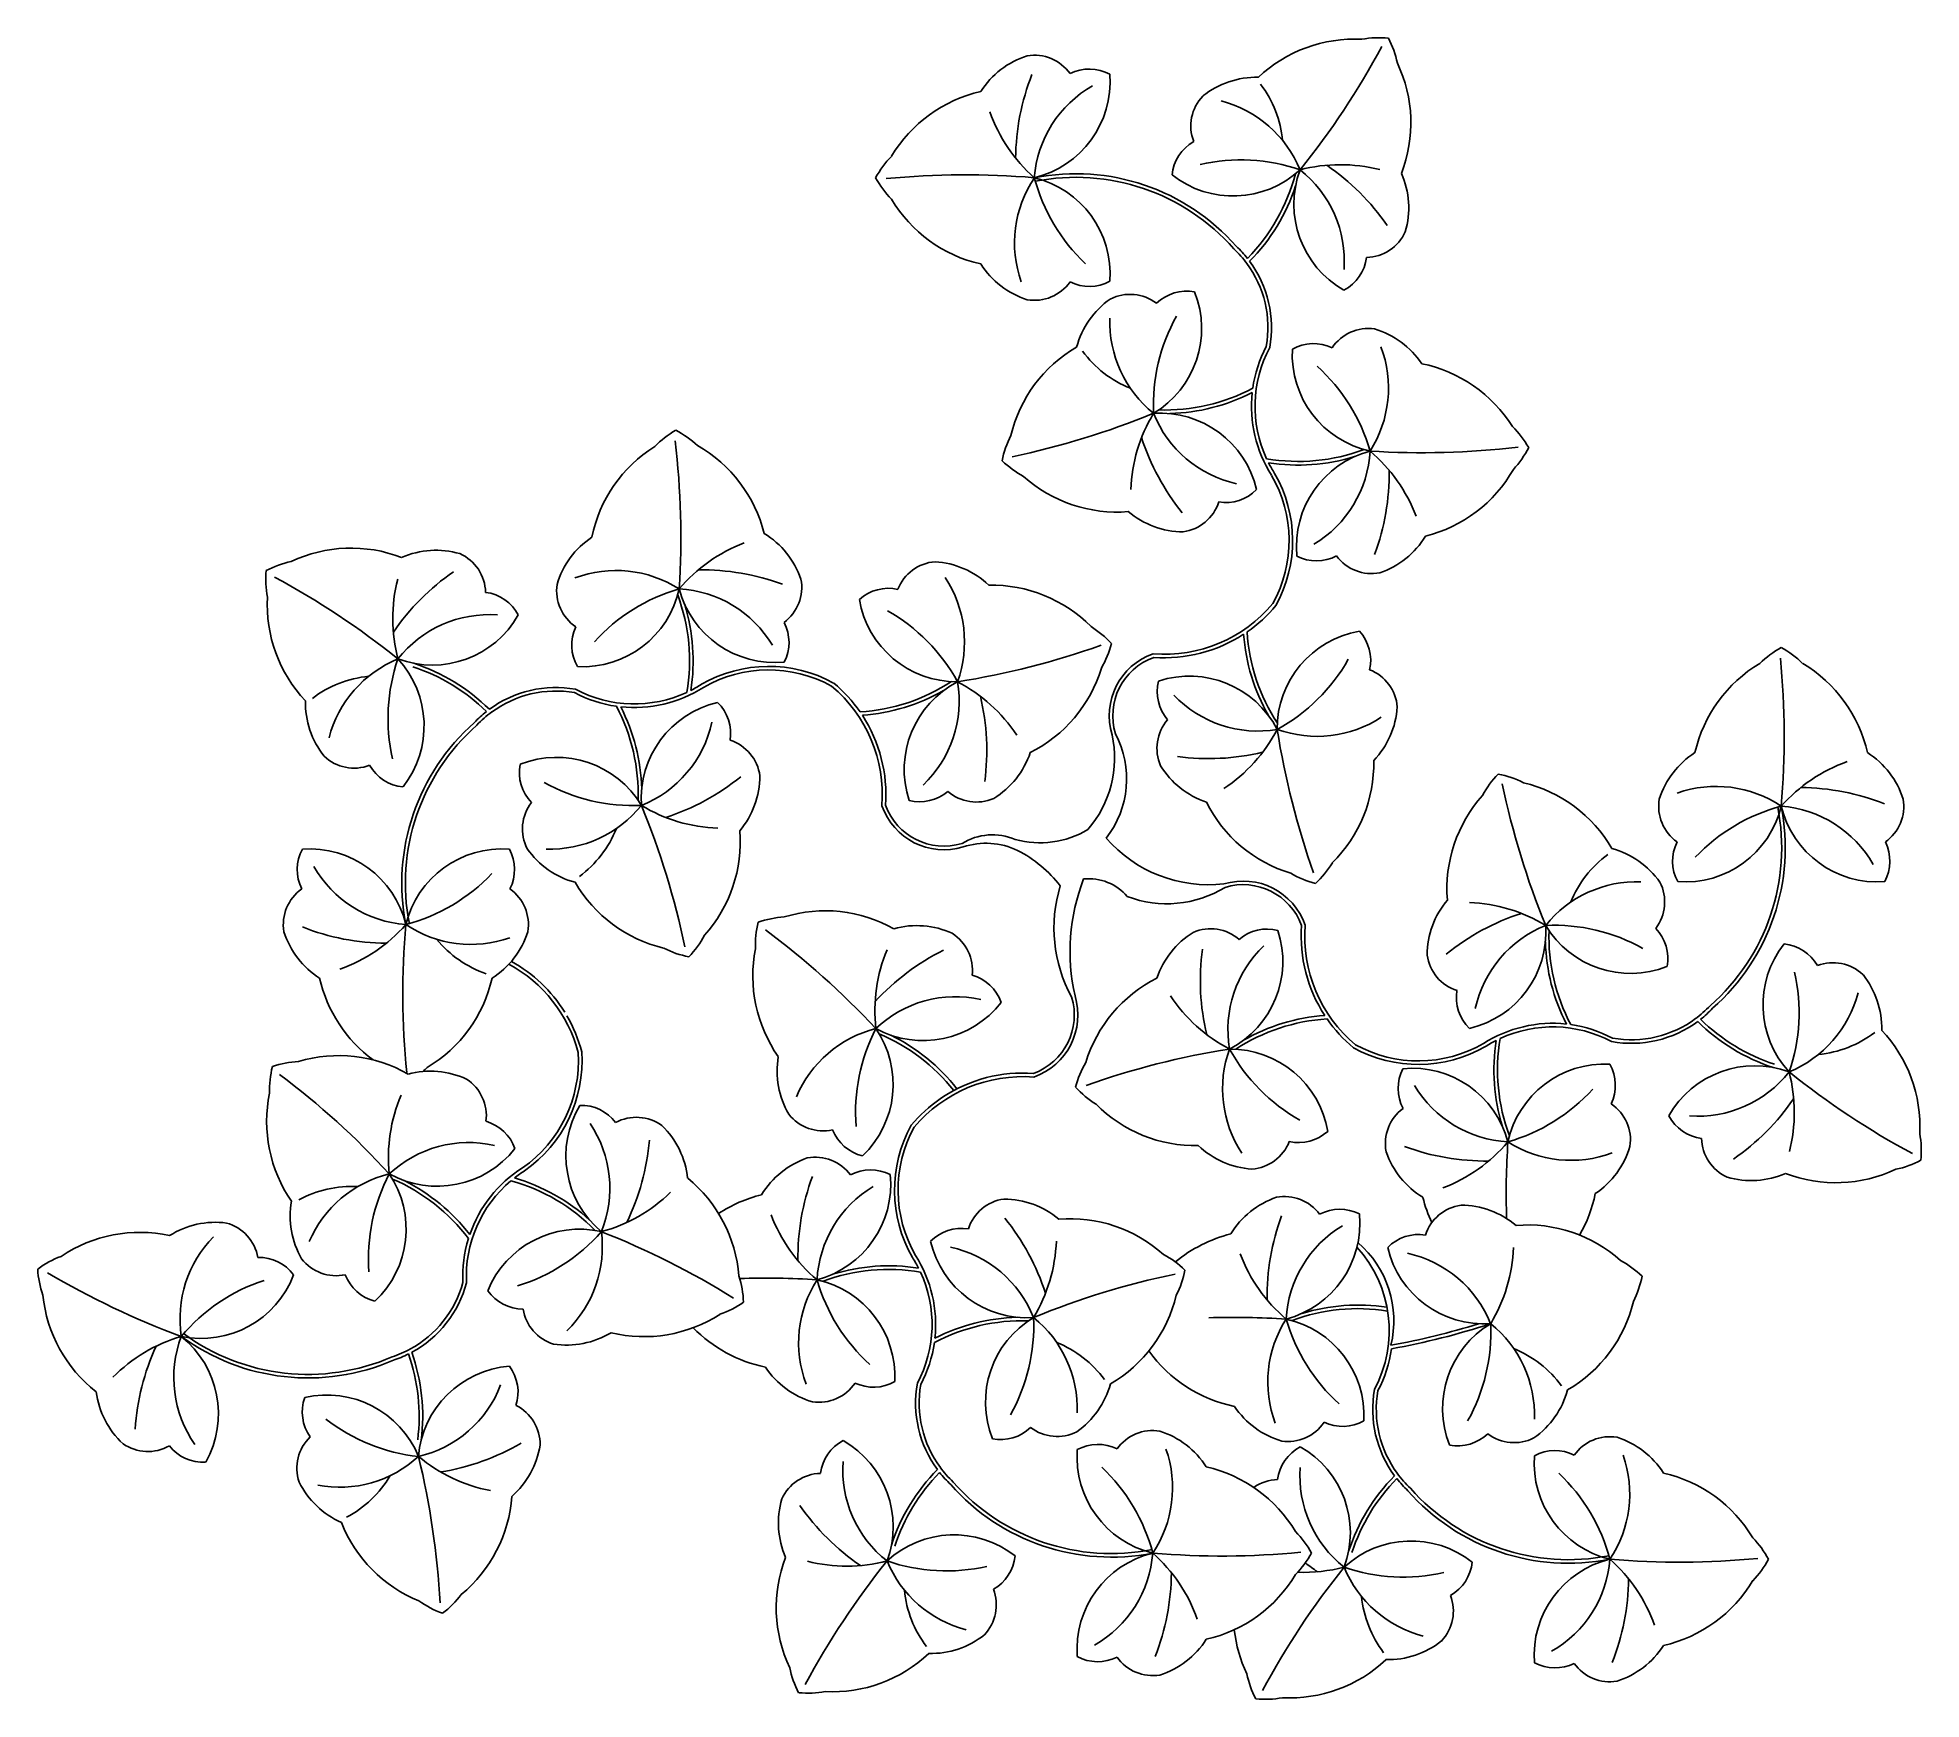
# Model space of a CAD drawing. Header units: inches. Extents: x 0 to 0.659, y 0 to 0.581.
import ezdxf

# ---------------------------------------------------------------- set-up
doc = ezdxf.new("R2010")
doc.units = ezdxf.units.IN
doc.header["$MEASUREMENT"] = 0

msp = doc.modelspace()

# ---------------------------------------------------------------- linework, layer by layer
msp.add_line((0.31703, 0.21082), (0.31584, 0.21002))
for centre, radius, start, end in [((0.46088, 0.53195), 0.04902, 86.98037, 133.37053), ((0.46963, 0.54747), 0.034, 84.69489, 100.44958), ((0.44264, 0.56557), 0.034, 11.85564, 27.61032), ((0.35556, 0.54632), 0.03025, 107.76054, 147.37664), ((0.34886, 0.56005), 0.01529, 35.27612, 99.48415), ((0.2224, 0.71157), 0.28153, 321.21175, 331.77136), ((0.42438, 0.53852), 0.08209, 158.483, 179.45893), ((0.34074, 0.56609), 0.03461, 283.52933, 4.26681), ((0.36809, 0.55536), 0.01511, 61.69393, 116.54474), ((0.42657, 0.53735), 0.03025, 88.77596, 128.39207), ((0.43161, 0.55158), 0.04902, 338.93468, 25.32485), ((0.34093, 0.51482), 0.04902, 102.78208, 149.17224), ((0.38931, 0.52938), 0.04059, 119.65742, 175.66997), ((0.4189, 0.55056), 0.01529, 136.66846, 200.87648), ((0.39699, 0.54164), 0.03895, 5.61414, 37.15356), ((0.38562, 0.5741), 0.05557, 199.49063, 228.55309), ((0.40393, 0.51962), 0.04099, 22.34053, 75.51396), ((0.41208, 0.53198), 0.01511, 119.60787, 174.45868), ((0.32317, 0.51619), 0.034, 135.70303, 151.45772), ((0.41841, 0.56067), 0.03461, 231.8858, 312.62328), ((0.42101, 0.47465), 0.06404, 71.01693, 102.72005), ((0.4743, 0.52319), 0.03461, 159.68194, 240.41942), ((0.45595, 0.48145), 0.05557, 75.64324, 104.70569), ((0.41675, 0.50329), 0.04059, 355.81003, 51.82258), ((0.40482, 0.46907), 0.08209, 34.6356, 55.61154), ((0.32317, 0.54869), 0.034, 208.54228, 224.29697), ((0.32459, 0.25196), 0.28153, 85.05915, 95.61876), ((0.3829, 0.50963), 0.04099, 146.18792, 199.36135), ((0.36333, 0.45895), 0.0749, 41.34863, 101.15844), ((0.34074, 0.49879), 0.03461, 355.73319, 76.47067), ((0.41073, 0.54887), 0.06404, 194.86432, 226.56744), ((0.36333, 0.45895), 0.07365, 41.30342, 101.15844), ((0.37647, 0.5504), 0.06586, 315.47016, 345.39108), ((0.37647, 0.5504), 0.06711, 315.3179, 341.99486), ((0.44962, 0.52189), 0.03025, 343.91315, 23.52925), ((0.34093, 0.55006), 0.04902, 210.82776, 257.21792), ((0.39268, 0.47995), 0.03917, 38.27231, 46.6517), ((0.46476, 0.51981), 0.01529, 271.42873, 335.63676), ((0.35556, 0.51856), 0.03025, 212.62336, 252.23946), ((0.39268, 0.47995), 0.03792, 36.14807, 46.73883), ((0.39268, 0.47995), 0.03792, 350.07401, 36.4255), ((0.39268, 0.47995), 0.03917, 349.78122, 36.4255), ((0.45016, 0.50645), 0.01511, 297.84654, 352.69734), ((0.34886, 0.50483), 0.01529, 260.51585, 324.72388), ((0.36809, 0.50952), 0.01511, 243.45526, 298.30607), ((0.39283, 0.46525), 0.03025, 125.15448, 164.77059), ((0.38233, 0.47634), 0.01529, 52.67007, 116.87809), ((0.37278, 0.47968), 0.03461, 300.92328, 21.66076), ((0.40208, 0.47762), 0.01511, 79.08787, 133.93868), ((0.41625, 0.48194), 0.04099, 178.03259, 231.20602), ((0.45454, 0.45282), 0.06404, 150.8265, 182.52963), ((0.46573, 0.46437), 0.01529, 81.75477, 145.9628), ((0.45932, 0.4505), 0.03025, 33.86228, 73.47838), ((0.38829, 0.43081), 0.04902, 120.17602, 166.56619), ((0.39709, 0.49483), 0.03895, 216.39299, 247.93241), ((0.46972, 0.45244), 0.04489, 152.14658, 171.91896), ((0.46972, 0.45244), 0.04364, 151.89166, 204.8916), ((0.47371, 0.47059), 0.03461, 176.97211, 257.70959), ((0.4466, 0.45927), 0.01511, 64.69419, 119.54499), ((0.4318, 0.45884), 0.04099, 327.42685, 20.60028), ((0.40482, 0.41901), 0.06404, 16.10324, 47.80637), ((0.47463, 0.41933), 0.04902, 32.06668, 78.45684), ((0.3945, 0.51699), 0.06586, 268.15547, 297.8525), ((0.3945, 0.51699), 0.06711, 271.55169, 297.10958), ((0.46972, 0.45244), 0.04489, 173.85704, 212.56047), ((0.28358, 0.7104), 0.28153, 281.77519, 292.3348), ((0.43812, 0.42124), 0.05557, 148.84086, 177.90331), ((0.39289, 0.41546), 0.03461, 13.12713, 93.86461), ((0.42827, 0.46502), 0.04059, 201.72397, 257.73653), ((0.24022, 0.41454), 0.034, 119.78121, 135.53589), ((0.20774, 0.41383), 0.034, 46.94195, 62.69664), ((0.37093, 0.42682), 0.034, 153.09697, 168.85166), ((0.49236, 0.42109), 0.034, 29.78121, 45.53589), ((0.24198, 0.39681), 0.04902, 122.06668, 168.45684), ((-0.05641, 0.4067), 0.28153, 356.29807, 6.85768), ((0.20674, 0.39605), 0.04902, 14.021, 60.41116), ((0.46447, 0.46677), 0.08209, 197.93501, 218.91095), ((0.44121, 0.499), 0.06586, 260.31588, 290.47739), ((0.47517, 0.40331), 0.03461, 104.76825, 185.50573), ((0.42581, 0.43896), 0.04059, 300.89634, 356.9089), ((0.48452, 0.71771), 0.28153, 266.29807, 276.85768), ((0.43047, 0.39433), 0.05557, 20.72956, 49.79201), ((0.49165, 0.45357), 0.034, 316.94195, 332.69664), ((0.36122, 0.45782), 0.034, 225.93623, 241.69091), ((0.44121, 0.499), 0.06711, 261.07576, 287.08118), ((0.46972, 0.45244), 0.04364, 206.89998, 212.59757), ((0.3922, 0.40543), 0.04704, 331.10092, 29.96947), ((0.39095, 0.42906), 0.08209, 339.72192, 0.69785), ((0.47387, 0.45456), 0.04902, 284.021, 330.41116), ((0.37775, 0.46444), 0.04902, 228.2217, 274.61187), ((0.41579, 0.43387), 0.01511, 260.84921, 315.70002), ((0.3922, 0.40543), 0.04579, 331.25053, 29.93409), ((0.40113, 0.43876), 0.03025, 230.0173, 269.6334), ((0.39883, 0.42365), 0.01529, 277.9098, 342.11782), ((0.10972, 0.35379), 0.04902, 68.93468, 115.32485), ((0.2108, 0.3815), 0.03025, 123.86228, 163.47838), ((0.26697, 0.35265), 0.05557, 110.72956, 139.79201), ((0.23855, 0.3821), 0.03025, 18.99946, 58.61557), ((0.45992, 0.42275), 0.03025, 288.99946, 328.61557), ((0.09574, 0.36482), 0.034, 101.85564, 117.61032), ((0.13942, 0.3718), 0.03025, 73.91315, 113.52925), ((0.14149, 0.38694), 0.01529, 1.42873, 65.63676), ((0.3153, 0.38281), 0.01529, 94.43546, 158.64349), ((0.31209, 0.36787), 0.03025, 46.54297, 86.15907), ((0.4476, 0.41344), 0.01511, 242.93285, 297.78366), ((0.46692, 0.40917), 0.01529, 216.51504, 280.72307), ((0.11384, 0.39181), 0.034, 174.69489, 190.44958), ((-0.05026, 0.14458), 0.28153, 51.21175, 61.77136), ((0.17985, 0.37813), 0.05557, 165.64324, 194.70569), ((0.19223, 0.327), 0.08209, 124.6356, 145.61154), ((0.19693, 0.38791), 0.01529, 171.75477, 235.9628), ((0.20246, 0.35398), 0.04099, 57.42685, 110.60028), ((0.23225, 0.31313), 0.08209, 69.72192, 90.69785), ((0.25213, 0.3891), 0.01529, 306.51504, 10.72307), ((0.28341, 0.36997), 0.04099, 340.10754, 33.28097), ((0.33387, 0.34082), 0.04902, 44.74737, 91.13754), ((0.12935, 0.38306), 0.04902, 176.98037, 223.37053), ((0.15486, 0.37234), 0.01511, 27.84654, 82.69734), ((0.19072, 0.39589), 0.03461, 266.97211, 347.70959), ((0.24229, 0.327), 0.06404, 106.10324, 137.80637), ((0.16231, 0.36339), 0.06586, 350.31588, 20.47739), ((0.22234, 0.34799), 0.04059, 30.89634, 86.9089), ((0.258, 0.39735), 0.03461, 194.76825, 275.50573), ((0.16231, 0.36339), 0.06711, 351.07576, 17.08118), ((0.29776, 0.37363), 0.01511, 77.37488, 132.22568), ((0.32172, 0.39062), 0.03461, 189.6528, 270.39028), ((0.39433, 0.41528), 0.04961, 265.52835, 320.0305), ((0.39433, 0.41528), 0.05086, 304.71628, 320.16874), ((0.15801, 0.33893), 0.04059, 85.81003, 141.82258), ((0.13812, 0.39648), 0.03461, 249.68194, 330.41942), ((0.24786, 0.36978), 0.01511, 332.93285, 27.78366), ((0.26584, 0.32518), 0.06404, 28.78393, 60.48706), ((0.20203, 0.36878), 0.01511, 154.69419, 209.54499), ((0.35078, 0.34642), 0.034, 42.4619, 58.21658), ((0.34296, 0.37796), 0.034, 329.62264, 345.37733), ((0.39433, 0.41528), 0.05086, 265.82947, 303.08924), ((0.48903, 0.37753), 0.06711, 184.15677, 209.76187), ((0.48903, 0.37753), 0.06586, 183.5334, 213.15808), ((0.46844, 0.33958), 0.03461, 99.6528, 180.39028), ((0.45145, 0.36355), 0.01511, 347.37488, 42.22568), ((0.14168, 0.32611), 0.04099, 112.34053, 165.51396), ((0.18666, 0.34319), 0.06404, 161.01693, 192.72005), ((0.10064, 0.34059), 0.03461, 321.8858, 42.62328), ((0.27802, 0.6341), 0.28153, 278.97876, 289.53837), ((0.39801, 0.34412), 0.02297, 109.19588, 197.02022), ((0.39801, 0.34412), 0.02172, 109.87291, 197.02022), ((0.403, 0.39547), 0.06404, 298.78393, 330.48706), ((0.62651, 0.33813), 0.034, 118.54228, 134.29697), ((0.32978, 0.33672), 0.28153, 355.05915, 5.61876), ((0.59401, 0.33813), 0.034, 45.70303, 61.45772), ((0.11966, 0.31917), 0.03895, 95.61414, 127.15356), ((0.1109, 0.29866), 0.06586, 45.47016, 71.99486), ((0.1109, 0.29866), 0.06711, 45.3179, 71.99486), ((0.25587, 0.31438), 0.04704, 61.10092, 119.96947), ((0.25587, 0.31438), 0.04579, 61.25053, 119.93409), ((0.28378, 0.41121), 0.06586, 273.5334, 303.15808), ((0.33791, 0.32531), 0.03461, 117.44894, 198.18642), ((0.28193, 0.34926), 0.04059, 313.57703, 9.58959), ((0.29628, 0.30674), 0.05557, 33.41025, 62.4727), ((0.32539, 0.37502), 0.04902, 296.70169, 343.09185), ((0.40696, 0.35252), 0.01511, 165.61354, 220.46435), ((0.40313, 0.32339), 0.03461, 27.44894, 108.18642), ((0.46063, 0.34601), 0.01529, 4.43546, 68.64349), ((0.62788, 0.32037), 0.04902, 120.82776, 167.21792), ((0.59264, 0.32037), 0.04902, 12.78208, 59.17224), ((0.18135, 0.31486), 0.03917, 79.78122, 126.4255), ((0.18135, 0.31486), 0.03792, 80.07401, 126.4255), ((0.20886, 0.3919), 0.04489, 242.14658, 261.91896), ((0.20886, 0.3919), 0.04364, 241.89166, 294.8916), ((0.20886, 0.3919), 0.04489, 263.85704, 302.56047), ((0.20886, 0.3919), 0.04364, 296.89998, 302.59757), ((0.24603, 0.31651), 0.04961, 355.52835, 50.0305), ((0.24603, 0.31651), 0.05086, 34.71628, 50.16874), ((0.28378, 0.41121), 0.06711, 274.15677, 299.76187), ((0.2501, 0.33194), 0.08209, 352.40261, 13.37855), ((0.42707, 0.37937), 0.04059, 223.57703, 279.58959), ((0.12396, 0.34875), 0.03025, 178.77596, 218.39207), ((0.18135, 0.31486), 0.03917, 128.27231, 136.6517), ((0.18135, 0.31486), 0.03792, 126.14807, 136.73883), ((0.14432, 0.31668), 0.06586, 358.15547, 27.8525), ((0.14432, 0.31668), 0.06711, 1.55169, 27.10958), ((0.24584, 0.31508), 0.03461, 103.12713, 183.86461), ((0.22743, 0.33797), 0.01511, 350.84921, 45.70002), ((0.24603, 0.31651), 0.05086, 355.82947, 33.08924), ((0.44779, 0.3779), 0.04099, 250.10754, 303.28097), ((0.44569, 0.34922), 0.03025, 316.54297, 356.15907), ((0.20235, 0.28551), 0.0749, 131.34863, 191.15844), ((0.20235, 0.28551), 0.07365, 131.30342, 191.15844), ((0.19629, 0.35045), 0.04059, 291.72397, 347.73653), ((0.33865, 0.32933), 0.03826, 319.07931, 12.1741), ((0.34767, 0.32204), 0.03349, 321.74984, 28.00097), ((0.40704, 0.33272), 0.01529, 139.19574, 203.40376), ((0.38456, 0.36503), 0.05557, 303.41025, 332.4727), ((0.71192, 0.38328), 0.28153, 188.97876, 199.53837), ((0.11074, 0.34108), 0.01529, 226.66846, 290.87648), ((0.23765, 0.32101), 0.01529, 7.9098, 72.11782), ((0.31877, 0.34093), 0.03025, 301.68015, 341.29626), ((0.40976, 0.41121), 0.08209, 262.40261, 283.37855), ((0.59638, 0.30574), 0.03025, 122.62336, 162.23946), ((0.62414, 0.30574), 0.03025, 17.76054, 57.37664), ((0.12932, 0.33426), 0.01511, 209.60787, 264.45868), ((0.18369, 0.32426), 0.01511, 169.08787, 223.93868), ((0.18163, 0.29496), 0.03461, 30.92328, 111.66076), ((0.22255, 0.32331), 0.03025, 320.0173, 359.6334), ((0.41875, 0.34254), 0.03025, 211.68015, 251.29626), ((0.41863, 0.32744), 0.04902, 314.74737, 1.13754), ((0.53564, 0.30009), 0.034, 135.93623, 151.69091), ((0.50464, 0.29038), 0.034, 63.09697, 78.85166), ((0.65191, 0.27569), 0.05557, 109.49063, 138.55309), ((0.20849, 0.37672), 0.06404, 240.8265, 272.52963), ((0.19454, 0.38665), 0.08209, 287.93501, 308.91095), ((0.30879, 0.32914), 0.01511, 255.61354, 310.46435), ((0.32858, 0.32922), 0.01529, 229.19574, 293.40376), ((0.78822, 0.37773), 0.28153, 191.77519, 202.3348), ((0.50863, 0.27302), 0.04902, 30.17602, 76.56619), ((0.58745, 0.27841), 0.04099, 56.18792, 109.36135), ((0.61634, 0.23692), 0.08209, 68.483, 89.45893), ((0.18497, 0.30451), 0.01529, 142.67007, 206.87809), ((0.17936, 0.33843), 0.04099, 268.03259, 321.20602), ((0.24007, 0.3603), 0.05557, 238.84086, 267.90331), ((-0.04909, 0.20576), 0.28153, 11.77519, 22.3348), ((0.31718, 0.32019), 0.02297, 199.19588, 287.02022), ((0.31718, 0.32019), 0.02172, 199.87291, 287.02022), ((0.45284, 0.33591), 0.04902, 206.70169, 253.09185), ((0.54226, 0.28355), 0.04902, 138.2217, 184.61187), ((0.58265, 0.31245), 0.01529, 170.51585, 234.72388), ((0.57661, 0.32057), 0.03461, 265.73319, 346.47067), ((0.62669, 0.25058), 0.06404, 104.86432, 136.56744), ((0.53677, 0.29797), 0.07365, 311.30342, 11.15844), ((0.53677, 0.29797), 0.0749, 311.34863, 11.15844), ((0.64391, 0.32057), 0.03461, 193.52933, 274.26681), ((0.60719, 0.27199), 0.04059, 29.65742, 85.66997), ((0.63787, 0.31245), 0.01529, 305.27612, 9.48415), ((0.16648, 0.31927), 0.03895, 306.39299, 337.93241), ((0.19686, 0.29993), 0.04902, 318.2217, 4.61187), ((0.35082, 0.33242), 0.03275, 254.58766, 300.73848), ((0.10595, 0.29027), 0.01511, 151.69393, 206.54474), ((0.09522, 0.26292), 0.03461, 13.52933, 94.26681), ((0.16251, 0.26292), 0.03461, 85.73319, 166.47067), ((0.15179, 0.29027), 0.01511, 333.45526, 28.30607), ((0.19606, 0.31501), 0.03025, 215.15448, 254.77059), ((0.33421, 0.28214), 0.02031, 67.09949, 121.69502), ((0.33189, 0.27393), 0.02557, 64.30649, 108.18067), ((0.3227, 0.25736), 0.0445, 37.65066, 62.89375), ((0.40988, 0.33256), 0.0476, 221.03356, 276.44214), ((0.54306, 0.26847), 0.03025, 35.15448, 74.77059), ((0.58734, 0.29322), 0.01511, 153.45526, 208.30607), ((0.63318, 0.29322), 0.01511, 331.69393, 26.54474), ((0.13193, 0.3115), 0.04059, 209.65742, 265.66997), ((0.42424, 0.31053), 0.034, 312.4619, 328.21658), ((0.57265, 0.26422), 0.03895, 126.39299, 157.93241), ((0.10126, 0.27104), 0.01529, 125.27612, 189.48415), ((0.11244, 0.33291), 0.06404, 284.86432, 316.56744), ((0.15647, 0.27104), 0.01529, 350.51585, 54.72388), ((0.23049, 0.31047), 0.04902, 210.17602, 256.56619), ((0.40556, 0.26978), 0.04986, 162.77953, 208.85134), ((0.43175, 0.26164), 0.0704, 158.87477, 192.75713), ((0.36789, 0.26945), 0.01765, 40.19252, 95.90644), ((0.39519, 0.3173), 0.03899, 249.23451, 301.53189), ((0.42194, 0.26329), 0.02297, 19.19588, 107.02022), ((0.42194, 0.26329), 0.02172, 19.87291, 107.02022), ((0.45578, 0.31835), 0.034, 239.62264, 255.37733), ((0.55976, 0.24506), 0.04099, 88.03259, 141.20602), ((0.55416, 0.27898), 0.01529, 322.67007, 26.87809), ((0.51658, 0.26018), 0.03025, 140.0173, 179.6334), ((0.49906, 0.22319), 0.05557, 58.84086, 87.90331), ((0.08721, 0.3078), 0.05557, 289.49063, 318.55309), ((0.40935, 0.24677), 0.28153, 175.05915, 185.61876), ((0.15168, 0.30508), 0.04099, 236.18792, 289.36135), ((0.28522, 0.26389), 0.034, 166.44493, 182.19962), ((0.26344, 0.23978), 0.034, 93.60568, 109.36036), ((0.27569, 0.22685), 0.04902, 60.68472, 107.07489), ((0.30766, 0.24042), 0.03025, 65.66319, 105.27929), ((0.4931, 0.26698), 0.05086, 175.82947, 213.08924), ((0.4931, 0.26698), 0.04961, 175.52835, 230.0305), ((0.54459, 0.19683), 0.08209, 107.93501, 128.91095), ((0.49328, 0.26841), 0.03461, 283.12713, 3.86461), ((0.54284, 0.23303), 0.04059, 111.72397, 167.73653), ((0.53064, 0.20677), 0.06404, 60.8265, 92.52963), ((0.5575, 0.28853), 0.03461, 210.92328, 291.66076), ((0.11499, 0.27774), 0.03025, 197.76054, 237.37664), ((0.12278, 0.34656), 0.08209, 248.483, 269.45893), ((0.1697, 0.29065), 0.03895, 219.46154, 251.00095), ((0.14274, 0.27774), 0.03025, 302.62336, 342.23946), ((0.20348, 0.2834), 0.034, 315.93623, 331.69091), ((0.08734, 0.04277), 0.28153, 42.96179, 53.5214), ((0.31189, 0.2551), 0.01529, 353.17877, 57.38679), ((0.42036, 0.24256), 0.03025, 121.68015, 161.29626), ((0.41054, 0.25427), 0.01529, 49.19574, 113.40376), ((0.40121, 0.25818), 0.03461, 297.44894, 18.18642), ((0.43034, 0.25435), 0.01511, 75.61354, 130.46435), ((0.59481, 0.26681), 0.06711, 181.55169, 207.10958), ((0.59481, 0.26681), 0.06586, 178.15547, 207.8525), ((0.55544, 0.25922), 0.01511, 349.08787, 43.93868), ((0.63849, 0.2429), 0.03461, 141.8858, 222.62328), ((0.6098, 0.24922), 0.01511, 29.60787, 84.45868), ((0.14123, 0.21361), 0.04961, 14.8265, 61.45865), ((0.14123, 0.21361), 0.05086, 31.76776, 61.13227), ((0.23449, 0.29311), 0.034, 243.09697, 258.85166), ((0.29932, 0.25301), 0.04902, 168.7304, 215.12057), ((0.34859, 0.24088), 0.05557, 157.39328, 186.45573), ((0.3535, 0.1885), 0.08209, 116.38564, 137.36158), ((0.48903, 0.25155), 0.08209, 172.40261, 193.37855), ((0.45719, 0.23423), 0.04059, 133.57703, 189.58959), ((0.50147, 0.26247), 0.01529, 187.9098, 252.11782), ((0.62838, 0.2424), 0.01529, 46.66846, 110.87648), ((0.14649, 0.26311), 0.04902, 192.78208, 233.60005), ((0.11124, 0.26311), 0.04902, 300.82776, 347.21792), ((0.32302, 0.23873), 0.01511, 19.59657, 74.44738), ((0.41373, 0.20846), 0.04902, 116.70169, 163.09185), ((0.55247, 0.24029), 0.06404, 341.01693, 12.72005), ((0.61517, 0.23474), 0.03025, 358.77596, 38.39207), ((0.32135, 0.20522), 0.04059, 77.56006, 133.57262), ((0.34111, 0.23936), 0.02172, 289.87291, 17.02022), ((0.34111, 0.23936), 0.02297, 289.19588, 17.02022), ((0.44285, 0.27675), 0.05557, 213.41025, 242.4727), ((0.51169, 0.24552), 0.01511, 170.84921, 225.70002), ((0.59744, 0.25738), 0.04099, 292.34053, 345.51396), ((0.14123, 0.21361), 0.05086, 14.68826, 30.14072), ((0.30992, 0.26503), 0.03461, 241.43198, 322.16946), ((0.45535, 0.17228), 0.06586, 93.5334, 123.15808), ((0.45535, 0.17228), 0.06711, 94.15677, 119.76187), ((0.4931, 0.26698), 0.05086, 214.71628, 230.16874), ((0.55777, 0.26863), 0.03792, 260.07401, 306.4255), ((0.55777, 0.26863), 0.03792, 306.14807, 316.73883), ((0.55777, 0.26863), 0.03917, 308.27231, 316.6517), ((0.62822, 0.28483), 0.06586, 225.47016, 251.99486), ((0.30335, 0.19487), 0.04099, 104.09057, 157.264), ((0.35031, 0.20533), 0.06404, 152.76696, 184.47009), ((0.26481, 0.21509), 0.03461, 313.63583, 34.37332), ((0.26895, 0.17212), 0.06586, 38.31668, 67.14112), ((0.26895, 0.17212), 0.06711, 38.11606, 63.7449), ((0.53026, 0.19159), 0.04489, 83.85704, 122.56047), ((0.57682, 0.2201), 0.06586, 170.31588, 200.47739), ((0.53026, 0.19159), 0.04364, 61.89166, 114.8916), ((0.53026, 0.19159), 0.04489, 62.14658, 81.91896), ((0.55777, 0.26863), 0.03917, 259.78122, 306.4255), ((0.62822, 0.28483), 0.06711, 225.3179, 251.99486), ((0.61946, 0.26431), 0.03895, 275.61414, 307.15356), ((0.60977, 0.20043), 0.04902, 356.98037, 43.37053), ((0.10534, 0.17614), 0.04902, 60.24513, 106.6353), ((0.14349, 0.22342), 0.04579, 304.92291, 3.60647), ((0.14349, 0.22342), 0.04704, 304.88753, 3.75608), ((0.28906, 0.21982), 0.03025, 170.526, 210.14211), ((0.4611, -0.05061), 0.28153, 98.97876, 109.53837), ((0.45571, 0.21352), 0.04099, 160.10754, 213.28097), ((0.47329, 0.2583), 0.06404, 208.78393, 240.48706), ((0.4174, 0.19286), 0.03461, 9.6528, 90.39028), ((0.48325, 0.26911), 0.04704, 241.10092, 299.96947), ((0.48325, 0.26911), 0.04579, 241.25053, 299.93409), ((0.53026, 0.19159), 0.04364, 116.89998, 122.59757), ((0.57682, 0.2201), 0.06711, 171.07576, 197.08118), ((0.11515, 0.2131), 0.034, 166.00534, 181.76003), ((0.09318, 0.18916), 0.034, 93.16609, 108.92077), ((-0.08442, -0.0065), 0.28153, 42.5222, 53.08181), ((0.13741, 0.18946), 0.03025, 65.2236, 104.8397), ((0.11262, 0.24535), 0.034, 310.75369, 314.29697), ((0.3448, 0.16821), 0.04961, 85.52835, 140.0305), ((0.3448, 0.16821), 0.05086, 85.82947, 123.08924), ((0.39617, 0.20553), 0.034, 149.62264, 165.37733), ((0.49126, 0.21371), 0.01511, 152.93285, 207.78366), ((0.48113, 0.18614), 0.03461, 14.76825, 95.50573), ((0.54841, 0.18759), 0.03461, 86.97211, 167.70959), ((0.53709, 0.2147), 0.01511, 334.69419, 29.54499), ((0.60101, 0.18701), 0.03461, 69.68194, 150.41942), ((0.58111, 0.24456), 0.04059, 265.81003, 321.82258), ((0.55927, 0.20536), 0.05557, 345.64324, 14.70569), ((0.78939, 0.43891), 0.28153, 231.21175, 241.77136), ((0.12916, 0.20211), 0.04902, 168.29081, 214.68098), ((0.17834, 0.18961), 0.05557, 156.95369, 186.01614), ((0.14175, 0.20411), 0.01529, 352.73918, 56.9472), ((0.38835, 0.23707), 0.034, 222.4619, 238.21658), ((0.51678, 0.2355), 0.04059, 210.89634, 266.9089), ((0.49683, 0.25648), 0.06404, 286.10324, 317.80637), ((0.2195, 0.19009), 0.03461, 149.35127, 230.08875), ((0.19023, 0.19264), 0.01511, 37.07334, 91.92415), ((0.27488, 0.21413), 0.01529, 218.4185, 282.62652), ((0.3448, 0.16821), 0.05086, 124.71628, 140.16874), ((0.40526, 0.24267), 0.04902, 224.74737, 271.13754), ((0.48699, 0.19438), 0.01529, 126.51504, 190.72307), ((0.54219, 0.19558), 0.01529, 351.75477, 55.9628), ((0.54689, 0.25649), 0.08209, 304.6356, 325.61154), ((0.15276, 0.18765), 0.01511, 19.15699, 74.00779), ((0.15967, 0.17879), 0.04059, 337.9481, 33.96066), ((0.20954, 0.18829), 0.01529, 54.13393, 118.34196), ((0.19743, 0.17897), 0.03025, 6.24143, 45.85754), ((0.29229, 0.20472), 0.01511, 201.35791, 256.20872), ((0.34693, 0.17805), 0.04704, 151.10092, 209.96947), ((0.34693, 0.17805), 0.04579, 151.25053, 209.93409), ((0.44137, 0.20985), 0.01511, 257.37488, 312.22568), ((0.58427, 0.21115), 0.01511, 207.84654, 262.69734), ((0.62529, 0.19168), 0.034, 354.69489, 10.44958), ((0.15083, 0.15416), 0.04059, 77.12047, 133.13303), ((0.13986, 0.21405), 0.03461, 240.99239, 321.72987), ((0.13232, 0.20256), 0.08209, 334.15915, 355.13508), ((0.42703, 0.21562), 0.03025, 226.54297, 266.15907), ((0.42383, 0.20068), 0.01529, 274.43546, 338.64349), ((0.50057, 0.20139), 0.03025, 198.99946, 238.61557), ((0.50688, 0.27036), 0.08209, 249.72192, 270.69785), ((0.47215, 0.23084), 0.05557, 290.72956, 319.79201), ((0.79553, 0.17678), 0.28153, 176.29807, 181.75744), ((0.53666, 0.22951), 0.04099, 237.42685, 290.60028), ((0.52832, 0.20199), 0.03025, 303.86228, 343.47838), ((0.59763, 0.19655), 0.01529, 181.42873, 245.63676), ((0.19369, 0.14793), 0.04489, 122.29653, 160.99996), ((0.19369, 0.14793), 0.04364, 122.25943, 127.95702), ((0.27921, 0.16073), 0.03025, 108.99946, 148.61557), ((0.2722, 0.17431), 0.01529, 36.51504, 100.72307), ((0.29153, 0.17005), 0.01511, 62.93285, 117.78366), ((0.6294, 0.2297), 0.04902, 248.93468, 295.32485), ((0.64339, 0.21866), 0.034, 281.85564, 297.61032), ((0.10993, 0.14042), 0.03895, 86.92459, 118.46401), ((0.13275, 0.14394), 0.04099, 103.65098, 156.82441), ((0.17979, 0.15404), 0.06404, 152.32737, 184.0305), ((0.09436, 0.16446), 0.03461, 313.19624, 33.93373), ((0.09818, 0.12146), 0.06586, 37.0045, 66.70153), ((0.09818, 0.12146), 0.06711, 37.74742, 63.30531), ((0.19369, 0.14793), 0.04364, 129.9654, 182.96534), ((0.1481, 0.1179), 0.06586, 44.37961, 74.54112), ((0.1481, 0.1179), 0.06711, 47.77582, 73.78125), ((0.19655, 0.14425), 0.04902, 4.44584, 50.836), ((0.34818, 0.15443), 0.08209, 159.72192, 180.69785), ((0.26396, 0.18018), 0.03461, 284.76825, 5.50573), ((0.31331, 0.14453), 0.04059, 120.89634, 176.9089), ((0.59971, 0.21169), 0.03025, 253.91315, 293.52925), ((0.11865, 0.16901), 0.03025, 170.08641, 209.70252), ((0.18285, 0.21721), 0.05557, 285.06499, 314.12744), ((0.26526, 0.12893), 0.04902, 104.021, 123.32245), ((0.34029, 0.15983), 0.01529, 97.9098, 162.11782), ((0.338, 0.14473), 0.03025, 50.0173, 89.6334), ((0.44341, 0.14699), 0.03025, 108.99946, 148.61557), ((0.43641, 0.16057), 0.01529, 36.51504, 100.72307), ((0.53238, 0.18744), 0.04902, 194.021, 205.01827), ((0.50029, 0.15767), 0.01529, 97.9098, 162.11782), ((0.49799, 0.14257), 0.03025, 50.0173, 89.6334), ((0.49715, 0.18668), 0.04902, 330.24501, 348.45684), ((0.06226, 0.13658), 0.03025, 82.61754, 122.23364), ((0.06202, 0.15185), 0.01529, 10.13312, 74.34115), ((0.30865, 0.18915), 0.05557, 200.72956, 229.79201), ((0.27465, 0.11672), 0.08209, 17.93501, 38.91095), ((0.36137, 0.11904), 0.04902, 48.2217, 94.61187), ((0.51238, 0.14068), 0.08209, 159.72192, 180.69785), ((0.42816, 0.16643), 0.03461, 284.76825, 5.50573), ((0.47752, 0.13078), 0.04059, 120.89634, 176.9089), ((0.45574, 0.1563), 0.01511, 62.93285, 117.78366), ((0.52137, 0.11688), 0.04902, 48.2217, 94.61187), ((0.03563, 0.11428), 0.04902, 77.63908, 124.02924), ((0.0908, 0.13305), 0.04099, 135.49565, 188.66908), ((0.19369, 0.14793), 0.04489, 162.93804, 182.71042), ((0.1896, 0.12981), 0.03461, 77.14741, 157.88489), ((0.14915, 0.20577), 0.06404, 287.05063, 318.75376), ((0.15664, 0.15825), 0.04099, 314.25672, 7.43015), ((0.09438, -0.0985), 0.28153, 57.99932, 68.55893), ((0.32334, 0.14961), 0.01511, 80.84921, 135.70002), ((0.34623, 0.16802), 0.03461, 193.12713, 273.86461), ((0.30101, 0.16225), 0.05557, 328.84086, 357.90331), ((0.42946, 0.11518), 0.04902, 104.021, 129.61151), ((0.43845, 0.13231), 0.0362, 346.40885, 49.17904), ((0.48334, 0.14745), 0.01511, 80.84921, 135.70002), ((0.02014, 0.12307), 0.034, 110.56003, 126.31472), ((0.07744, 0.13944), 0.01511, 36.55093, 91.40174), ((0.10443, 0.16343), 0.01529, 217.97891, 282.18693), ((0.26941, 0.13104), 0.04364, 26.89998, 32.59757), ((0.26941, 0.13104), 0.04489, 353.85704, 32.56047), ((0.31085, 0.11847), 0.04059, 21.72397, 77.73653), ((0.37791, 0.12566), 0.034, 45.93623, 61.69091), ((0.47286, 0.17541), 0.05557, 200.72956, 229.79201), ((0.42941, 0.12888), 0.04364, 331.89166, 42.14088), ((0.50623, 0.16586), 0.03461, 193.12713, 273.86461), ((0.47085, 0.11631), 0.04059, 21.72397, 77.73653), ((0.46101, 0.16009), 0.05557, 328.84086, 357.90331), ((0.53791, 0.1235), 0.034, 45.93623, 61.69091), ((0.03394, 0.15248), 0.034, 183.39929, 199.15397), ((0.14749, 0.39108), 0.28153, 239.23824, 249.79785), ((0.05724, 0.16077), 0.03461, 258.38633, 339.12381), ((0.09932, 0.0857), 0.06404, 108.28956, 139.99268), ((0.12176, 0.15388), 0.01511, 200.91832, 255.76913), ((0.11226, 0.15576), 0.03792, 298.4315, 344.78299), ((0.11226, 0.15576), 0.03917, 298.4315, 345.07578), ((0.21307, 0.13759), 0.034, 2.16036, 17.91505), ((0.2546, -0.13423), 0.28153, 86.29807, 91.81338), ((0.30733, 0.12464), 0.04099, 147.42685, 200.60028), ((0.26541, 0.1129), 0.03461, 356.97211, 77.70959), ((0.3343, 0.16448), 0.06404, 196.10324, 227.80637), ((0.29792, 0.08449), 0.06586, 80.31588, 110.47739), ((0.29792, 0.08449), 0.06711, 81.07576, 107.08118), ((0.26941, 0.13104), 0.04364, 331.89166, 24.8916), ((0.45555, -0.12691), 0.28153, 101.77519, 112.3348), ((0.3682, 0.15667), 0.034, 333.09697, 348.85166), ((0.5282, 0.15451), 0.034, 333.09697, 348.85166), ((0.0506, 0.14618), 0.04902, 185.68476, 232.07492), ((0.16986, 0.15157), 0.01511, 215.31201, 270.16281), ((0.2275, 0.1667), 0.034, 289.32111, 305.07579), ((0.35084, 0.15267), 0.04902, 300.17602, 346.56619), ((0.51084, 0.15051), 0.04902, 300.17602, 346.56619), ((0.18501, 0.13882), 0.01529, 188.8942, 253.10223), ((0.21221, 0.17582), 0.04902, 256.40016, 302.79032), ((0.34462, 0.0665), 0.06586, 88.15547, 117.8525), ((0.34462, 0.0665), 0.06711, 91.55169, 117.10958), ((0.36635, 0.10381), 0.03461, 120.92328, 201.66076), ((0.28459, 0.13067), 0.06404, 330.8265, 2.52963), ((0.32288, 0.10154), 0.04099, 358.03259, 51.20602), ((0.41881, -0.14798), 0.28153, 86.29807, 91.81338), ((0.47153, 0.1109), 0.04099, 147.42685, 200.60028), ((0.49851, 0.15073), 0.06404, 196.10324, 227.80637), ((0.42962, 0.09915), 0.03461, 356.97211, 77.70959), ((0.46212, 0.07074), 0.06586, 80.93339, 110.47739), ((0.46212, 0.07074), 0.06711, 81.30102, 107.08118), ((0.06587, 0.07354), 0.05557, 106.30391, 135.36637), ((0.08822, 0.11245), 0.04059, 159.18703, 215.19958), ((0.02865, 0.09985), 0.03461, 330.59019, 51.32767), ((0.09462, 0.18724), 0.0749, 233.69856, 293.50837), ((0.09462, 0.18724), 0.07365, 233.69856, 293.55358), ((0.1851, 0.1541), 0.03025, 261.37862, 300.99472), ((0.2645, 0.16416), 0.04902, 224.30564, 258.45684), ((0.42755, 0.37905), 0.25938, 280.233, 287.22399), ((0.42755, 0.37905), 0.26063, 280.233, 288.10911), ((0.52635, 0.10165), 0.03461, 120.92328, 201.66076), ((0.44459, 0.12851), 0.06404, 330.8265, 2.52963), ((0.48288, 0.09938), 0.04099, 358.03259, 51.20602), ((0.11608, 0.08927), 0.08209, 155.39807, 176.37401), ((0.11226, 0.15576), 0.03792, 288.11817, 298.70893), ((0.11226, 0.15576), 0.03917, 288.2053, 296.58469), ((0.06766, 0.09887), 0.06586, 352.86214, 19.38684), ((0.06766, 0.09887), 0.06711, 352.86214, 19.5391), ((0.26941, 0.13104), 0.04489, 332.14658, 351.91896), ((0.34204, 0.08866), 0.03895, 36.39299, 67.93241), ((0.4287, 0.15041), 0.04902, 215.72837, 258.45684), ((0.42941, 0.12888), 0.04489, 332.14658, 351.91896), ((0.50204, 0.0865), 0.03895, 36.39299, 67.93241), ((0.16778, 0.08194), 0.03461, 94.43758, 175.17506), ((0.15303, 0.10735), 0.01511, 342.15966, 37.01046), ((0.27981, 0.13299), 0.03025, 213.86228, 253.47838), ((0.05047, 0.11145), 0.03025, 187.48036, 227.09646), ((0.10126, 0.07176), 0.03461, 22.23372, 102.9712), ((0.12414, 0.1244), 0.04059, 283.03442, 339.04698), ((0.2734, 0.11911), 0.01529, 261.75477, 325.9628), ((0.29252, 0.12422), 0.01511, 244.69419, 299.54499), ((0.34645, 0.10353), 0.03917, 169.78122, 216.4255), ((0.34645, 0.10353), 0.03792, 170.07401, 216.4255), ((0.34629, 0.11824), 0.03025, 305.15448, 344.77059), ((0.50645, 0.10137), 0.03917, 169.78122, 216.4255), ((0.50645, 0.10137), 0.03792, 170.07401, 216.4255), ((0.50629, 0.11608), 0.03025, 305.15448, 344.77059), ((0.10772, 0.10041), 0.01511, 160.39832, 215.24913), ((0.16058, 0.08905), 0.01529, 359.22025, 63.42827), ((0.44401, 0.11924), 0.03025, 213.86228, 253.47838), ((0.14016, 0.14852), 0.06404, 232.13695, 263.84007), ((0.33704, 0.10587), 0.01511, 259.08787, 313.93868), ((0.3568, 0.10715), 0.01529, 232.67007, 296.87809), ((0.39027, 0.07865), 0.01529, 80.51585, 144.72388), ((0.38356, 0.06492), 0.03025, 32.62336, 72.23946), ((0.4376, 0.10537), 0.01529, 261.75477, 325.9628), ((0.45673, 0.11047), 0.01511, 244.69419, 299.54499), ((0.49704, 0.10371), 0.01511, 259.08787, 313.93868), ((0.5168, 0.10499), 0.01529, 232.67007, 296.87809), ((0.03856, 0.10187), 0.01529, 235.37285, 299.58088), ((0.05796, 0.09794), 0.01511, 218.31226, 273.16307), ((0.106, 0.08069), 0.01529, 133.98052, 198.18854), ((0.12787, 0.16045), 0.08209, 279.24546, 300.2214), ((0.14599, 0.0936), 0.03025, 311.32775, 350.94385), ((0.28897, 0.07704), 0.01511, 117.84654, 172.69734), ((0.26483, 0.0603), 0.03461, 339.68194, 60.41942), ((0.39839, 0.08469), 0.03461, 175.73319, 256.47067), ((0.37104, 0.07397), 0.01511, 63.45526, 118.30607), ((0.35623, 0.07386), 0.04099, 326.18792, 19.36135), ((0.44897, 0.07488), 0.01511, 117.84654, 172.69734), ((0.42483, 0.05814), 0.03461, 339.68194, 60.41942), ((0.53104, 0.07181), 0.01511, 63.45526, 118.30607), ((0.55027, 0.07649), 0.01529, 80.51585, 144.72388), ((0.54356, 0.06276), 0.03025, 32.62336, 72.23946), ((0.10559, 0.11507), 0.04099, 259.34304, 312.51647), ((0.1689, 0.12752), 0.05557, 230.15131, 259.21376), ((-0.14029, 0.01844), 0.28153, 3.08564, 13.64525), ((0.32237, 0.08019), 0.04059, 175.81003, 231.82258), ((0.36265, 0.03309), 0.06711, 135.3179, 161.99486), ((0.36265, 0.03309), 0.06586, 135.47016, 161.99486), ((0.34645, 0.10353), 0.03917, 218.27231, 226.6517), ((0.34645, 0.10353), 0.03792, 216.14807, 226.73883), ((0.3284, 0.03462), 0.06404, 14.86432, 46.56744), ((0.39819, 0.03342), 0.04902, 30.82776, 77.21792), ((0.48237, 0.07803), 0.04059, 175.81003, 231.82258), ((0.55838, 0.08253), 0.03461, 175.73319, 256.47067), ((0.51623, 0.0717), 0.04099, 326.18792, 19.36135), ((0.11856, 0.0894), 0.03025, 206.46493, 246.08104), ((0.08996, 0.09808), 0.03895, 297.70344, 329.24286), ((0.27437, 0.06367), 0.01529, 91.42873, 155.63676), ((0.37579, 0.12453), 0.0749, 221.34863, 281.15844), ((0.37579, 0.12453), 0.07365, 221.30342, 281.15844), ((0.43437, 0.06151), 0.01529, 91.42873, 124.88297), ((0.52265, 0.03092), 0.06711, 135.3179, 161.99486), ((0.52265, 0.03092), 0.06586, 135.47016, 161.99486), ((0.50645, 0.10137), 0.03917, 218.27231, 226.6517), ((0.50645, 0.10137), 0.03792, 216.14807, 226.73883), ((0.53579, 0.12237), 0.0749, 221.34863, 281.15844), ((0.53579, 0.12237), 0.07365, 221.30342, 281.15844), ((0.4884, 0.03246), 0.06404, 14.86432, 46.56744), ((0.55819, 0.03126), 0.04902, 30.82776, 77.21792), ((0.11707, 0.07437), 0.04902, 309.53215, 355.92232), ((0.28951, 0.0616), 0.03025, 163.91315, 203.52925), ((0.33431, 0.11441), 0.08209, 214.6356, 235.61154), ((0.15191, 0.07971), 0.04902, 201.48647, 247.87664), ((0.32072, 0.02282), 0.03461, 51.8858, 132.62328), ((0.41595, 0.0348), 0.034, 28.54228, 44.29697), ((0.48072, 0.02066), 0.03461, 51.8858, 132.62328), ((0.57595, 0.03264), 0.034, 28.54228, 44.29697), ((0.30752, 0.0319), 0.04902, 158.93468, 205.32485), ((0.51673, -0.12808), 0.28153, 141.21175, 151.77136), ((0.28318, 0.10203), 0.05557, 255.64324, 284.70569), ((0.31811, 0.10884), 0.06404, 251.01693, 282.72005), ((0.3352, 0.06387), 0.04099, 202.34053, 255.51396), ((0.32704, 0.05151), 0.01511, 299.60787, 354.45868), ((0.39839, 0.0174), 0.03461, 103.52933, 184.26681), ((0.34981, 0.05411), 0.04059, 299.65742, 355.66997), ((0.41454, 0.33153), 0.28153, 265.05915, 275.61876), ((0.3535, 0.00939), 0.05557, 19.49063, 48.55309), ((0.41595, 0.06729), 0.034, 315.70303, 331.45772), ((0.49431, 0.11225), 0.08209, 231.9295, 235.61154), ((0.48704, 0.04934), 0.01511, 299.60787, 354.45868), ((0.55838, 0.01524), 0.03461, 103.52933, 184.26681), ((0.50981, 0.05195), 0.04059, 299.65742, 355.66997), ((0.57454, 0.32937), 0.28153, 265.05915, 275.61876), ((0.5135, 0.00723), 0.05557, 19.49063, 48.55309), ((0.57595, 0.06513), 0.034, 315.70303, 331.45772), ((0.31474, 0.04497), 0.08209, 338.483, 359.45893), ((0.39819, 0.06867), 0.04902, 282.78208, 329.17224), ((0.67673, -0.13024), 0.28153, 141.21175, 151.77136), ((0.44318, 0.09987), 0.05557, 267.79842, 284.70569), ((0.4952, 0.0617), 0.04099, 202.34053, 255.51396), ((0.47811, 0.10667), 0.06404, 251.01693, 282.72005), ((0.47474, 0.0428), 0.08209, 338.483, 359.45893), ((0.55819, 0.06651), 0.04902, 282.78208, 329.17224), ((0.15323, 0.06195), 0.034, 234.40742, 250.16211), ((0.12112, 0.05703), 0.034, 307.24668, 323.00136), ((0.34213, 0.04184), 0.03895, 185.61414, 217.15356), ((0.32022, 0.03292), 0.01529, 316.66846, 20.87648), ((0.50213, 0.03968), 0.03895, 185.61414, 217.15356), ((0.48022, 0.03076), 0.01529, 316.66846, 20.87648), ((0.31256, 0.04614), 0.03025, 268.77596, 308.39207), ((0.38356, 0.03717), 0.03025, 287.76054, 327.37664), ((0.46752, 0.02974), 0.04902, 186.50079, 205.32485), ((0.47256, 0.04398), 0.03025, 268.77596, 308.39207), ((0.27825, 0.05153), 0.04902, 266.98037, 313.37053), ((0.37104, 0.02813), 0.01511, 241.69393, 296.54474), ((0.39027, 0.02344), 0.01529, 215.27612, 279.48415), ((0.43825, 0.04937), 0.04902, 266.98037, 313.37053), ((0.54356, 0.03501), 0.03025, 287.76054, 327.37664), ((0.29648, 0.01792), 0.034, 191.85564, 207.61032), ((0.45648, 0.01576), 0.034, 191.85564, 207.61032), ((0.53104, 0.02597), 0.01511, 241.69393, 296.54474), ((0.55027, 0.02128), 0.01529, 215.27612, 279.48415), ((0.2695, 0.03602), 0.034, 264.69489, 280.44958), ((0.4295, 0.03386), 0.034, 264.69489, 280.44958)]:
    msp.add_arc(centre, radius, start, end)

doc.saveas('drawing.dxf')
